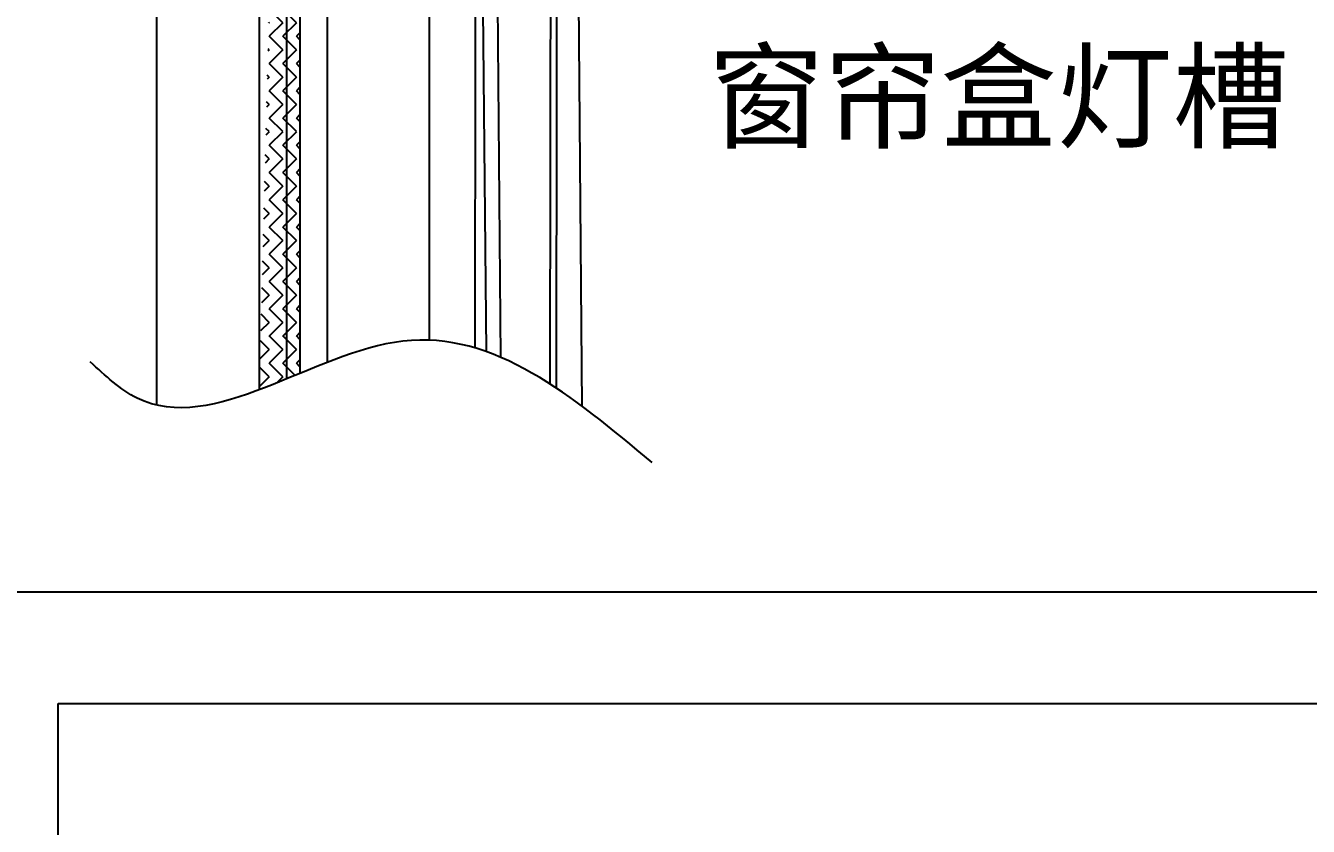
# Model space of a CAD drawing. Extents: x 11992 to 29481, y -6727 to 6811.
# Drawn here: x 27708 to 28650, y 2443 to 3031 of the extents above; entities that cross this region are included whole.
import ezdxf

# ---------------------------------------------------------------- set-up
doc = ezdxf.new("R2010")
doc.units = 0
doc.header["$MEASUREMENT"] = 0
doc.layers.add('zoylight 6节点', color=8, linetype='CONTINUOUS')
doc.styles.get("Standard").update_dxf_attribs({"font": 'arial.ttf'})

# ---------------------------------------------------------------- blocks, each defined once
blk = doc.blocks.new('dfdfdfsadsdfvcv')
at = {"layer": 'zoylight 6节点'}
h = blk.add_hatch(dxfattribs=at)
h.set_pattern_fill('玻璃剖面', color=251, scale=10, angle=90, style=0, pattern_type=2)
h.set_pattern_definition([(225, (-1542.95, 933.0776), (-10, -20), [14.14214, -14.14213]), (135, (-1542.95, 913.0776), (-10, 20), [14.14214, -14.14213])])
h.paths.add_polyline_path([(-1362.95, 148.43), (-1342.95, 156.33), (-1337.95, 158.38), (-1332.95, 160.44), (-1332.95, 913.08), (-1342.95, 913.08)])
at = {"layer": 'zoylight 6节点', "color": 251}
for p, q in [((-1437.95, 137.13), (-1437.95, 1581.65)), ((-1237.95, 184.9), (-1237.95, 1444.45)), ((-1362.95, 898.08), (-1362.95, 148.43)), ((-1342.95, 898.08), (-1342.95, 156.33)), ((-1332.95, 898.08), (-1332.95, 160.44)), ((-1312.95, 898.08), (-1312.95, 168.52))]:
    blk.add_line(p, q, dxfattribs=at)
blk.add_lwpolyline([(-1678.95, 1795.45), (0, 1795.45), (0, 0), (-1678.95, 0)], close=True, dxfattribs=at)
for points in [[(-1185.4, 172.21), (-1194.87, 1269.54), (-1151.83, 1353.38), (-1168.79, 1378.11), (-1176.52, 1402.04), (-1207.57, 1332.94), (-1196.24, 176.47)], [(-1125.68, 136.28), (-1135.16, 1269.54), (-1131.43, 1333.38), (-1109.08, 1378.11), (-1116.81, 1402.04), (-1147.86, 1332.94), (-1149.54, 152.83)]]:
    blk.add_lwpolyline(points, dxfattribs=at)
for points in [[(-1168.79, 1378.11), (-1199.57, 1278.77, 0.2087), (-1203.22, 1270.74), (-1204.49, 179.17)], [(-1109.08, 1378.11), (-1139.86, 1278.77, 0.2087), (-1143.51, 1270.74), (-1144.81, 149.75)]]:
    blk.add_lwpolyline(points, format="xyb", dxfattribs=at)
at = {"layer": 'zoylight 6节点'}
blk.add_spline([(-1074.46, 95.11), (-1257.41, 184.17), (-1452.58, 142.39), (-1486.94, 169.04)], degree=3, dxfattribs=at)
at = {"layer": 'zoylight 6节点', "color": 8, "insert": (-1033.27, 394.96), "char_height": 62.5, "width": 668.7582, "attachment_point": 1}
blk.add_mtext('{\\fMicrosoft YaHei|b0|i0|c134|p34;\\C4;窗帘盒灯槽}', dxfattribs=at)
blk = doc.blocks.new('fddfgffsss')
at = {"layer": 'zoylight 6节点', "color": 251}
blk.add_lwpolyline([(-1678.95, 1795.45), (0, 1795.45), (0, 0), (-1678.95, 0)], close=True, dxfattribs=at)

msp = doc.modelspace()

# ---------------------------------------------------------------- block references
at = {"layer": 'zoylight 6节点'}
for name, p in [('dfdfdfsadsdfvcv', (29242.62, 2615.14)), ('fddfgffsss', (29411.22, 737.95))]:
    msp.add_blockref(name, p, dxfattribs=at)

doc.saveas('drawing.dxf')
